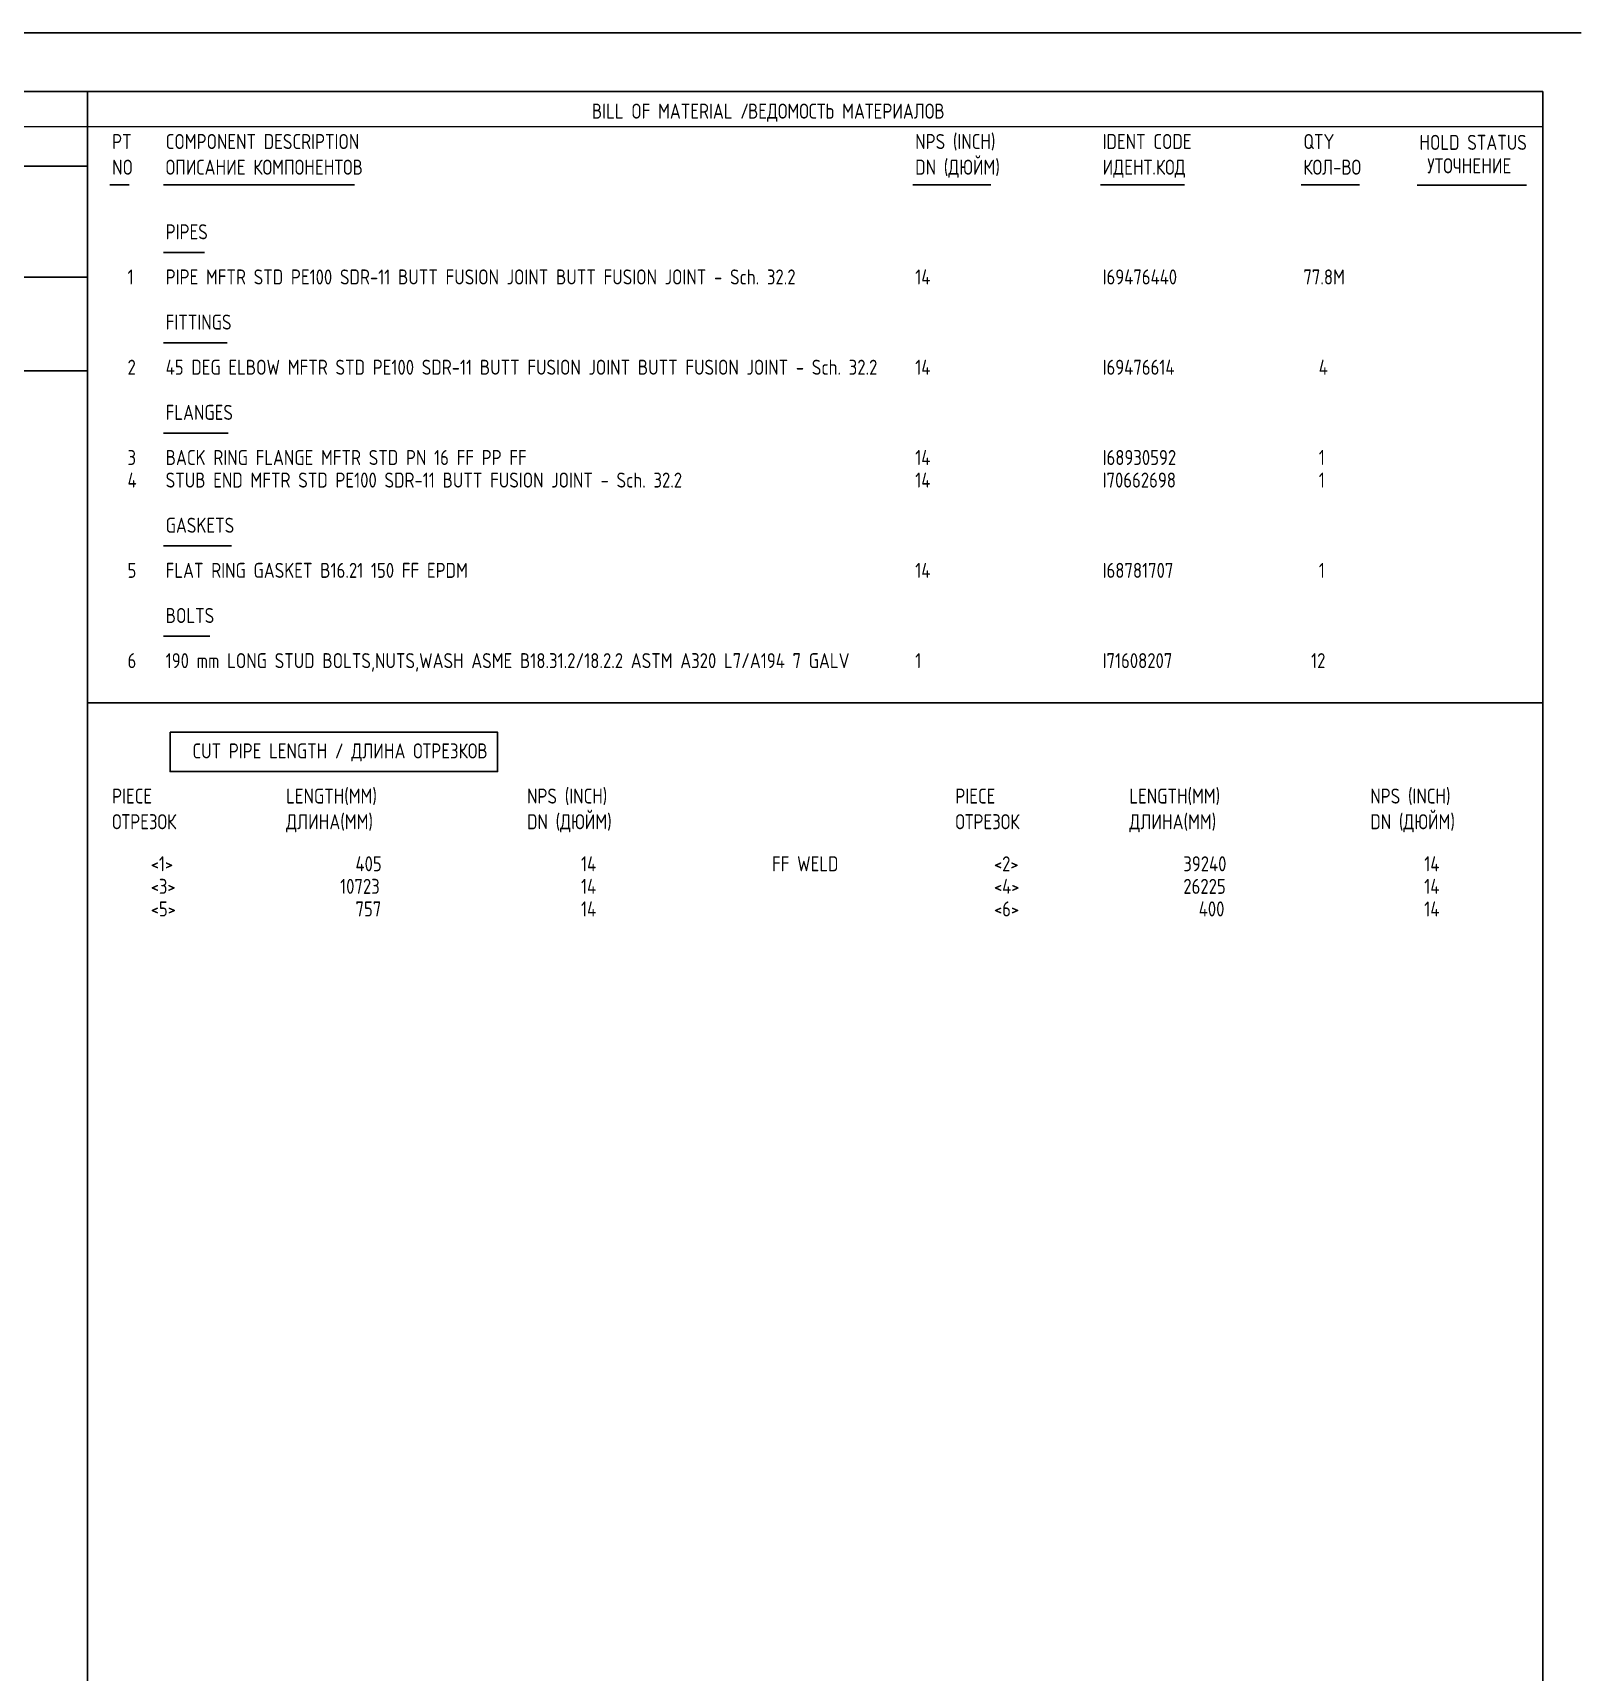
# Model space of a CAD drawing. Extents: x -1005 to 594, y -998 to 420.
# Drawn here: x 395.7 to 594, y 210 to 420 of the extents above; entities that cross this region are included whole.
import ezdxf

# ---------------------------------------------------------------- set-up
doc = ezdxf.new("R2010")
doc.units = 0
doc.styles.add('TTFN17', font='GOST type A')

msp = doc.modelspace()

# ---------------------------------------------------------------- linework, layer by layer
at = {"layer": 'GT_1', "flags": 128}
for points in [[(594, 420), (0, 420)], [(589.1, 412.5), (25.4, 412.5)], [(402.7, 412.5), (402.7, 7.5)], [(589.1, 412.5), (589.1, 7.5)], [(589.1, 408), (162.7, 407.9)], [(190.3, 402.9), (402.7, 402.9)], [(408.046, 400.531), (405.557, 400.531)], [(436.894, 400.531), (412.414, 400.531)], [(518.373, 400.531), (508.414, 400.531)], [(543.202, 400.531), (532.414, 400.531)], [(565.597, 400.531), (558.129, 400.531)], [(587, 400.5), (573, 400.5)], [(417.669, 391.854), (412.414, 391.854)], [(402.7, 388.7), (226.9, 388.7)], [(420.573, 380.289), (412.414, 380.289)], [(402.7, 376.7), (25.4, 376.7)], [(420.713, 368.724), (412.414, 368.724)], [(421.128, 354.269), (412.414, 354.269)], [(418.36, 342.704), (412.414, 342.704)], [(402.7, 334.19), (589, 334.19)], [(413.271, 330.405), (455.204, 330.405), (455.204, 325.357), (413.271, 325.357), (413.271, 330.405)]]:
    msp.add_lwpolyline(points, dxfattribs=at)

# ---------------------------------------------------------------- texts
at = {"layer": 'GT_1', "style": 'TTFN17'}
for s, p in [('BILL OF MATERIAL /', (467.289, 409)), ('ВЕДОМОСТЬ МАТЕРИАЛОВ', (487.289, 409)), ('PT', (405.846, 405.109)), ('COMPONENT DESCRIPTION', (412.703, 405.109)), ('NPS (INCH)', (508.703, 405.109)), ('IDENT CODE', (532.703, 405.109)), ('QTY', (558.417, 405.109)), ('HOLD STATUS', (573.289, 405)), ('NO', (405.846, 401.822)), ('ОПИСАНИЕ КОМПОНЕНТОВ', (412.703, 401.822)), ('DN (ДЮЙМ)', (508.703, 401.822)), ('ИДЕНТ.КОД', (532.703, 401.822)), ('КОЛ-ВО', (558.417, 401.822)), ('УТОЧНЕНИЕ', (574.289, 402)), ('PIPES', (412.703, 393.544)), ('  1', (405.846, 387.762)), ('PIPE MFTR STD PE100 SDR-11 BUTT FUSION JOINT BUTT FUSION JOINT - Sch. 32.2', (412.703, 387.762)), ('14', (508.703, 387.762)), ('I69476440', (532.703, 387.762)), ('77.8M', (558.417, 387.762)), ('FITTINGS', (412.703, 381.98)), ('  2', (405.846, 376.197)), ('45 DEG ELBOW MFTR STD PE100 SDR-11 BUTT FUSION JOINT BUTT FUSION JOINT - Sch. 32.2', (412.703, 376.197)), ('14', (508.703, 376.197)), ('I69476614', (532.703, 376.197)), ('  4', (558.417, 376.197)), ('FLANGES', (412.703, 370.415)), ('  3', (405.846, 364.633)), ('BACK RING FLANGE MFTR STD PN 16 FF PP FF', (412.703, 364.633)), ('14', (508.703, 364.633)), ('I68930592', (532.703, 364.633)), ('  1', (558.417, 364.633)), ('  4', (405.846, 361.741)), ('STUB END MFTR STD PE100 SDR-11 BUTT FUSION JOINT - Sch. 32.2', (412.703, 361.741)), ('14', (508.703, 361.741)), ('I70662698', (532.703, 361.741)), ('  1', (558.417, 361.741)), ('GASKETS', (412.703, 355.959)), ('  5', (405.846, 350.177)), ('FLAT RING GASKET B16.21 150 FF EPDM', (412.703, 350.177)), ('14', (508.703, 350.177)), ('I68781707', (532.703, 350.177)), ('  1', (558.417, 350.177)), ('BOLTS', (412.703, 344.395)), ('  6', (405.846, 338.612)), ('190 mm LONG STUD BOLTS,NUTS,WASH ASME B18.31.2/18.2.2 ASTM A320 L7/A194 7 GALV', (412.703, 338.612)), ('1', (508.703, 338.612)), ('I71608207', (532.703, 338.612)), (' 12', (558.417, 338.612)), ('CUT PIPE LENGTH / ДЛИНА ОТРЕЗКОВ', (416.132, 327.048)), ('PIECE', (405.846, 321.265)), ('LENGTH(MM)', (428.132, 321.265)), ('NPS (INCH)', (458.989, 321.265)), ('PIECE', (513.846, 321.265)), ('LENGTH(MM)', (536.132, 321.265)), ('NPS (INCH)', (566.989, 321.265)), ('ОТРЕЗОК', (405.846, 317.979)), ('ДЛИНА(MM)', (428.132, 317.979)), ('DN (ДЮЙМ)', (458.989, 317.979)), ('ОТРЕЗОК', (513.846, 317.979)), ('ДЛИНА(MM)', (536.132, 317.979)), ('DN (ДЮЙМ)', (566.989, 317.979)), ('     <1>', (405.846, 312.592)), ('         405', (428.132, 312.592)), ('       14', (458.989, 312.592)), ('    FF WELD', (486.417, 312.592)), ('     <2>', (513.846, 312.592)), ('       39240', (536.132, 312.592)), ('       14', (566.989, 312.592)), ('     <3>', (405.846, 309.701)), ('       10723', (428.132, 309.701)), ('       14', (458.989, 309.701)), ('     <4>', (513.846, 309.701)), ('       26225', (536.132, 309.701)), ('       14', (566.989, 309.701)), ('     <5>', (405.846, 306.81)), ('         757', (428.132, 306.81)), ('       14', (458.989, 306.81)), ('     <6>', (513.846, 306.81)), ('         400', (536.132, 306.81)), ('       14', (566.989, 306.81))]:
    msp.add_text(s, height=1.925, dxfattribs=at).set_placement(p)

doc.saveas('drawing.dxf')
